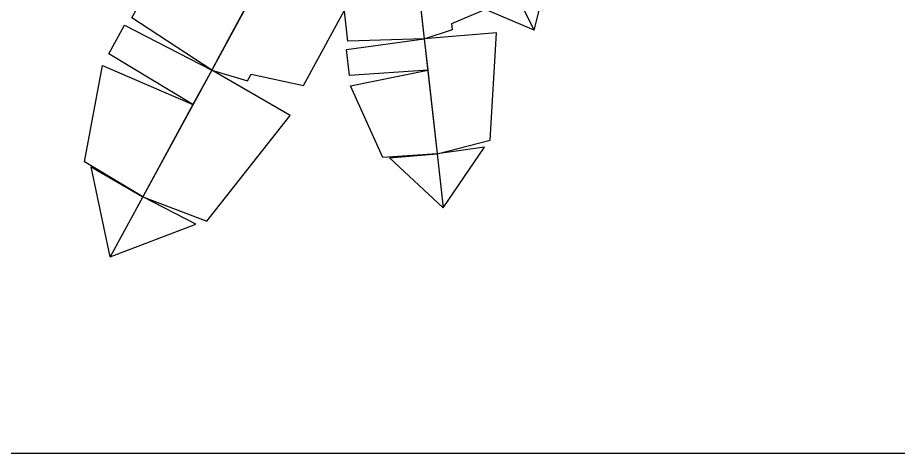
# Model space of a CAD drawing. Header units: inches. Extents: x 105.6 to 147.4, y 36.9 to 62.2.
# Drawn here: x 119.617 to 120.135, y 47.982 to 48.238 of the extents above; entities that cross this region are included whole.
import ezdxf

# ---------------------------------------------------------------- set-up
doc = ezdxf.new("R2010")
doc.units = ezdxf.units.IN
doc.header["$MEASUREMENT"] = 0
doc.layers.add('detalle ventanas', color=2, linetype='Continuous')
doc.layers.add('TREE', color=72, linetype='Continuous')

# ---------------------------------------------------------------- blocks, each defined once
blk = doc.blocks.new('plantita')
at = {"layer": 'TREE'}
for points in [[(72.87557, 68.63052, -0.43558), (72.95697, 68.63834, -0.34674), (72.92528, 68.59561, -0.33036), (72.87557, 68.63052, -0.43558)], [(72.87557, 68.63052, -0.43558), (72.95697, 68.63834, -0.34674), (72.92528, 68.59561, -0.33036), (72.87557, 68.63052, -0.43558)], [(72.92528, 68.59561, -0.33036), (72.96223, 68.64361, -0.33494), (73.04562, 68.61791, -0.28973), (73.00182, 68.54185, -0.27636)], [(72.92528, 68.59561, -0.33036), (72.96223, 68.64361, -0.33494), (73.04562, 68.61791, -0.28973), (73.00182, 68.54185, -0.27636)], [(72.87557, 68.63052, -0.43558), (72.89584, 68.5513, -0.34674), (72.92528, 68.59561, -0.33036), (72.87557, 68.63052, -0.43558)], [(72.87557, 68.63052, -0.43558), (72.89584, 68.5513, -0.34674), (72.92528, 68.59561, -0.33036), (72.87557, 68.63052, -0.43558)], [(73.00182, 68.54185, -0.27636), (73.05519, 68.61119, -0.28298), (73.07911, 68.59439, -0.2661), (73.03052, 68.52169, -0.25611)], [(73.00182, 68.54185, -0.27636), (73.05519, 68.61119, -0.28298), (73.07911, 68.59439, -0.2661), (73.03052, 68.52169, -0.25611)], [(72.92528, 68.59561, -0.33036), (72.89745, 68.5412, -0.33157), (72.98225, 68.45699, -0.2656), (73.03052, 68.52169, -0.25611)], [(72.92528, 68.59561, -0.33036), (72.89745, 68.5412, -0.33157), (72.98225, 68.45699, -0.2656), (73.03052, 68.52169, -0.25611)], [(73.03052, 68.52169, -0.25611), (73.08476, 68.58718, -0.23339), (73.17866, 68.52122, -0.23339), (73.12995, 68.45186, -0.25611)], [(73.03052, 68.52169, -0.25611), (73.08476, 68.58718, -0.23339), (73.17866, 68.52122, -0.23339), (73.12995, 68.45186, -0.25611)], [(72.93375, 68.3306, -0.14074), (72.93594, 68.37901, -0.14441), (73.00238, 68.40043, -0.10824), (73.00858, 68.33049, -0.09754)], [(72.93375, 68.3306, -0.14074), (72.93594, 68.37901, -0.14441), (73.00238, 68.40043, -0.10824), (73.00858, 68.33049, -0.09754)], [(73.00858, 68.33049, -0.09754), (73.01173, 68.40042, -0.10284), (73.03512, 68.40039, -0.08934), (73.03663, 68.33045, -0.08134)], [(73.00858, 68.33049, -0.09754), (73.01173, 68.40042, -0.10284), (73.03512, 68.40039, -0.08934), (73.03663, 68.33045, -0.08134)], [(73.03663, 68.33045, -0.08134), (73.04213, 68.39825, -0.06317), (73.13393, 68.39812, -0.06317), (73.13383, 68.33031, -0.08134)], [(73.03663, 68.33045, -0.08134), (73.04213, 68.39825, -0.06317), (73.13393, 68.39812, -0.06317), (73.13383, 68.33031, -0.08134)], [(72.88515, 68.33067, -0.22492), (72.93491, 68.37314, -0.15385), (72.93375, 68.3306, -0.14074), (72.88515, 68.33067, -0.22492)], [(72.88515, 68.33067, -0.22492), (72.93491, 68.37314, -0.15385), (72.93375, 68.3306, -0.14074), (72.88515, 68.33067, -0.22492)], [(72.88515, 68.33067, -0.22492), (72.93479, 68.28805, -0.15385), (72.93375, 68.3306, -0.14074), (72.88515, 68.33067, -0.22492)], [(72.88515, 68.33067, -0.22492), (72.93479, 68.28805, -0.15385), (72.93375, 68.3306, -0.14074), (72.88515, 68.33067, -0.22492)], [(72.93375, 68.3306, -0.14074), (72.94048, 68.28217, -0.14171), (73.03469, 68.2659, -0.08893), (73.03663, 68.33045, -0.08134)], [(72.93375, 68.3306, -0.14074), (72.94048, 68.28217, -0.14171), (73.03469, 68.2659, -0.08893), (73.03663, 68.33045, -0.08134)], [(73.03304, 68.23212, -0.12191), (73.0552, 68.27126, -0.07305), (73.06445, 68.2435, -0.06404), (73.03304, 68.23212, -0.12191)], [(73.03304, 68.23212, -0.12191), (73.0552, 68.27126, -0.07305), (73.06445, 68.2435, -0.06404), (73.03304, 68.23212, -0.12191)], [(73.03304, 68.23212, -0.12191), (73.07513, 68.21626, -0.07305), (73.06445, 68.2435, -0.06404), (73.03304, 68.23212, -0.12191)], [(73.03304, 68.23212, -0.12191), (73.07513, 68.21626, -0.07305), (73.06445, 68.2435, -0.06404), (73.03304, 68.23212, -0.12191)]]:
    blk.add_3dface(points, dxfattribs=at)
for points, invisible_edges in [([(73.03052, 68.52169, -0.25611), (73.01731, 68.49114, -0.24737), (73.02283, 68.48726, -0.24737), (73.04157, 68.51393, -0.25611)], 4), ([(73.03052, 68.52169, -0.25611), (73.01731, 68.49114, -0.24737), (73.02283, 68.48726, -0.24737), (73.04157, 68.51393, -0.25611)], 4), ([(73.04157, 68.51393, -0.25611), (73.02283, 68.48726, -0.24737), (73.00765, 68.44215, -0.23514), (73.05262, 68.50617, -0.25611)], 5), ([(73.04157, 68.51393, -0.25611), (73.02283, 68.48726, -0.24737), (73.00765, 68.44215, -0.23514), (73.05262, 68.50617, -0.25611)], 5), ([(73.05262, 68.50617, -0.25611), (73.00765, 68.44215, -0.23514), (73.07946, 68.39171, -0.23514), (73.09997, 68.40918, -0.24213)], 9), ([(73.05262, 68.50617, -0.25611), (73.00765, 68.44215, -0.23514), (73.07946, 68.39171, -0.23514), (73.09997, 68.40918, -0.24213)], 9), ([(73.05262, 68.50617, -0.25611), (73.12995, 68.45186, -0.25611), (73.09997, 68.40918, -0.24213)], 10), ([(73.05262, 68.50617, -0.25611), (73.12995, 68.45186, -0.25611), (73.09997, 68.40918, -0.24213)], 10), ([(73.03663, 68.33045, -0.08134), (73.042, 68.30436, -0.07436), (73.0474, 68.30436, -0.07436), (73.04743, 68.33044, -0.08134)], 4), ([(73.03663, 68.33045, -0.08134), (73.042, 68.30436, -0.07436), (73.0474, 68.30436, -0.07436), (73.04743, 68.33044, -0.08134)], 4), ([(73.04743, 68.33044, -0.08134), (73.0474, 68.30436, -0.07436), (73.05815, 68.26783, -0.06457), (73.05823, 68.33042, -0.08134)], 5), ([(73.04743, 68.33044, -0.08134), (73.0474, 68.30436, -0.07436), (73.05815, 68.26783, -0.06457), (73.05823, 68.33042, -0.08134)], 5)]:
    blk.add_3dface(points, dxfattribs=dict(at, invisible_edges=invisible_edges))

msp = doc.modelspace()

# ---------------------------------------------------------------- linework, layer by layer
at = {"layer": 'detalle ventanas', "color": 5}
msp.add_line((122.14743, 47.98194), (119.47993, 47.98194), dxfattribs=at)

# ---------------------------------------------------------------- block references
at = {"xscale": 0.6599999999999924, "yscale": 0.6599999999999966, "zscale": 0.66, "rotation": 96.50826267560313}
msp.add_blockref('plantita', (170.12771, 5.44366, 0.01036), dxfattribs=at)

doc.saveas('drawing.dxf')
